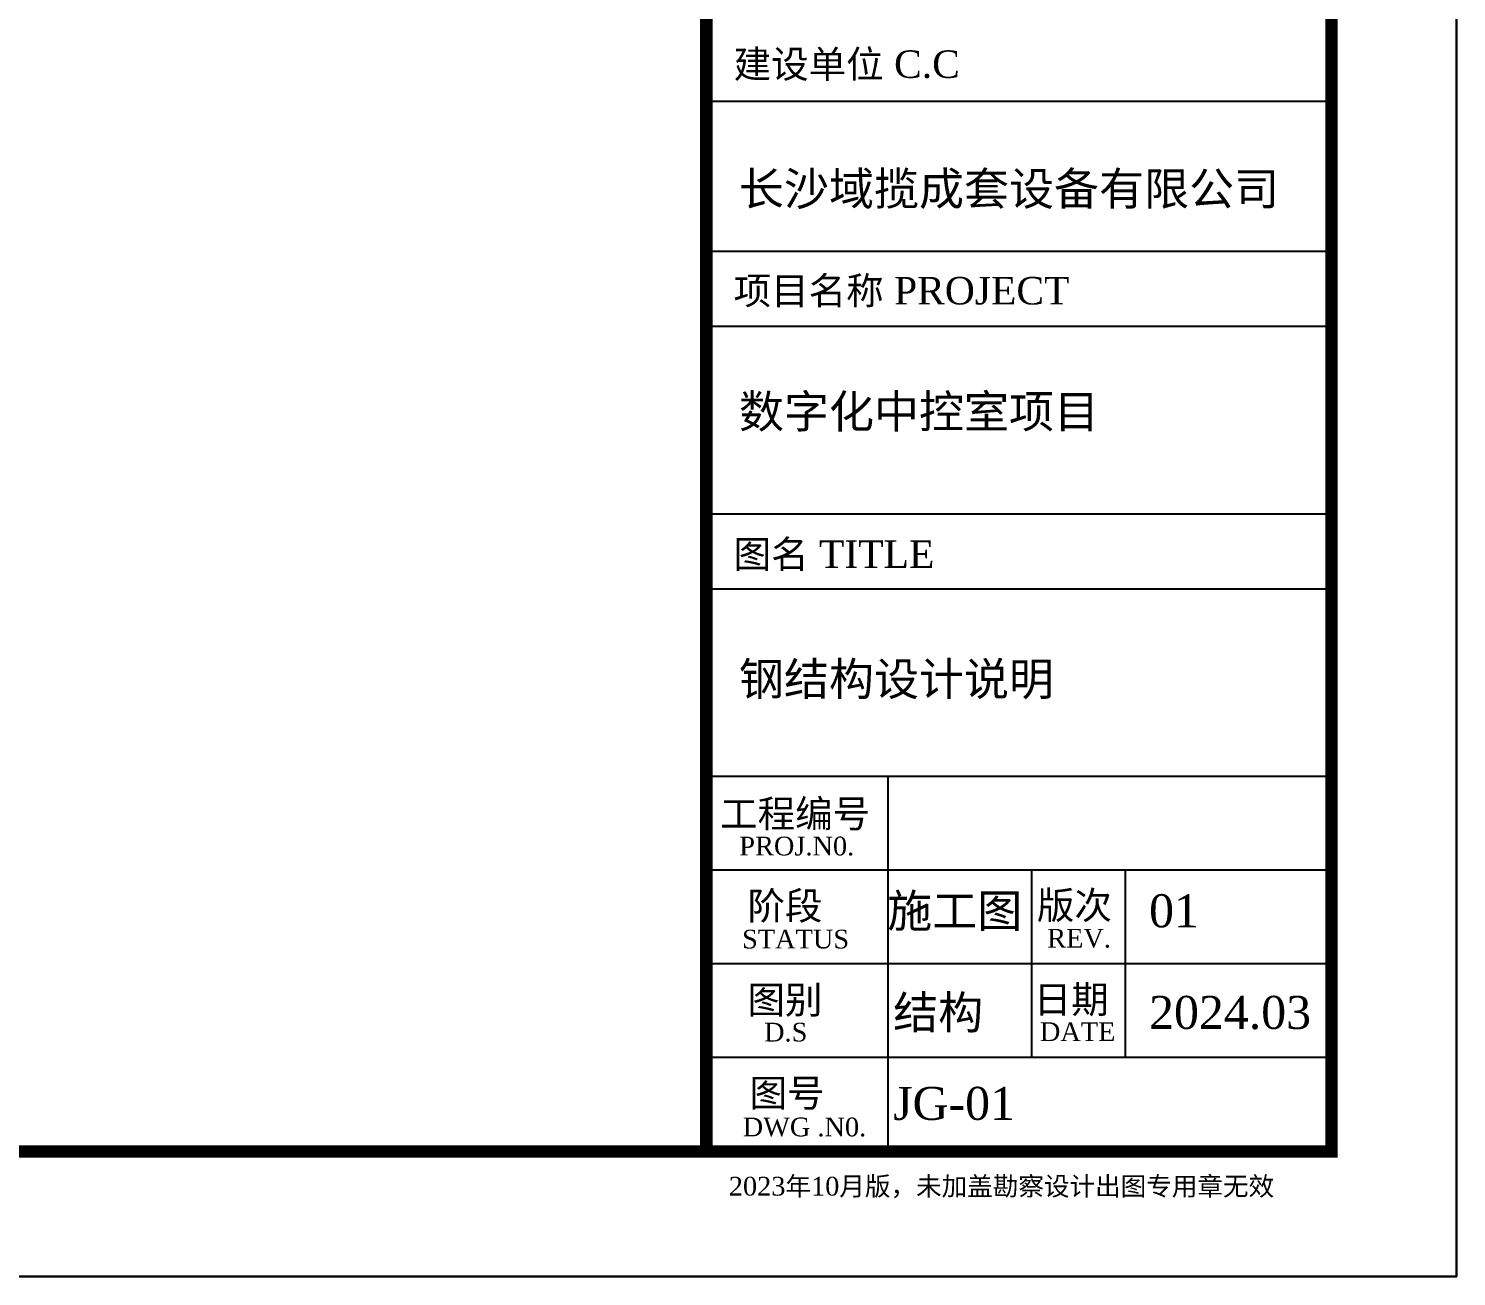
# Model space of a CAD drawing. Extents: x 498328 to 716449, y -893371 to -467753.
# Drawn here: x 599578 to 611001, y -610514 to -600532 of the extents above; entities that cross this region are included whole.
import ezdxf

# ---------------------------------------------------------------- set-up
doc = ezdxf.new("R2010")
doc.units = 0
doc.header["$LTSCALE"] = 1000
for name, color, linetype in [('PUB_TITLE', 4, 'CONTINUOUS'), ('TK-PUBLIC', 7, 'CONTINUOUS'), ('通用-图框C-SHET', 141, 'CONTINUOUS')]:
    doc.layers.add(name, color=color, linetype=linetype)
doc.layers.add('yichutu', color=7, linetype='CONTINUOUS', true_color=0xffffff, plot=False)
doc.styles.add('标识1', font='times.ttf')

# ---------------------------------------------------------------- blocks, each defined once
blk = doc.blocks.new('yct-841-594-84100-59400-100-1000.0')
at = {"layer": 'yichutu', "color": 7, "true_color": 0xffffff}
blk.add_lwpolyline([(0, 0), (0, 59400), (84100, 59400), (84100, 0)], close=True, dxfattribs=at)

msp = doc.modelspace()

# ---------------------------------------------------------------- linework, layer by layer
at = {"layer": 'PUB_TITLE'}
msp.add_lwpolyline([(526900.9, -610513.7), (611000.9, -610513.7), (611000.9, -551113.7), (526900.9, -551113.7)], close=True, dxfattribs=at)
msp.add_lwpolyline([(526900.9, -610513.7), (611000.9, -610513.7), (611000.9, -551113.7), (526900.9, -551113.7)], close=True, dxfattribs=at)
at = {"layer": 'PUB_TITLE', "const_width": 100}
msp.add_lwpolyline([(529400.9, -609513.7), (610000.9, -609513.7), (610000.9, -552113.7), (529400.9, -552113.7)], close=True, dxfattribs=at)
msp.add_lwpolyline([(529400.9, -609513.7), (610000.9, -609513.7), (610000.9, -552113.7), (529400.9, -552113.7)], close=True, dxfattribs=at)
at = {"layer": '通用-图框C-SHET'}
for p, q in [((605000.9, -602313.7), (610000.9, -602313.7)), ((605000.9, -604413.7), (610000.9, -604413.7)), ((610000.9, -606513.7), (605000.9, -606513.7)), ((606450.9, -606513.7), (606450.9, -609513.7)), ((610000.9, -607263.7), (605000.9, -607263.7)), ((607600.9, -607263.7), (607600.9, -608763.7)), ((608350.9, -607263.7), (608350.9, -608763.7)), ((610000.9, -608013.7), (605000.9, -608013.7)), ((610000.9, -608763.7), (605000.9, -608763.7)), ((610000.9, -609513.7), (605000.9, -609513.7))]:
    msp.add_line(p, q, dxfattribs=at)
at = {"layer": '通用-图框C-SHET', "const_width": 100}
msp.add_lwpolyline([(605000.9, -609513.7), (605000.9, -583563.7)], dxfattribs=at)
at = {"layer": '通用-图框C-SHET'}
for points in [[(605000.9, -601113.7), (610000.9, -601113.7)], [(605000.9, -602913.7), (610000.9, -602913.7)], [(605000.9, -605013.7), (610000.9, -605013.7)]]:
    msp.add_lwpolyline(points, dxfattribs=at)

# ---------------------------------------------------------------- block references
at = {"layer": 'yichutu'}
msp.add_blockref('yct-841-594-84100-59400-100-1000.0', (526900.9, -610513.7), dxfattribs=at)

# ---------------------------------------------------------------- texts
at = {"layer": 'TK-PUBLIC', "style": '标识1'}
for s, height, p in [('建设单位 C.C', 220, (605218.5, -600927)), ('项目名称 PROJECT', 220, (605218.5, -602739)), ('图名 TITLE', 220, (605218.5, -604846.5)), ('工程编号', 220, (605110.7, -606922.5)), ('PROJ.N0.', 150, (605264, -607146.1)), ('阶段', 220, (605329.1, -607659.4)), ('版次', 220, (607644.8, -607654.5)), ('STATUS', 150, (605286.4, -607890.3)), ('REV.', 150, (607727.2, -607883.5)), ('图别', 220, (605329.1, -608411.5)), ('日期', 220, (607619.9, -608407.7)), ('D.S', 150, (605462.1, -608634.4)), ('DATE', 150, (607668.8, -608631.2)), ('图号', 220, (605346.5, -609156.5)), ('DWG .N0.', 150, (605291.1, -609393.2)), ('2023年10月版，未加盖勘察设计出图专用章无效', 150, (605180, -609866.8))]:
    msp.add_text(s, height=height, dxfattribs=at).set_placement(p)
at = {"layer": 'TK-PUBLIC', "color": 1, "style": '标识1'}
for s, p in [('长沙域揽成套设备有限公司', (605261.1, -601945.2)), ('数字化中控室项目', (605261.1, -603727.1)), ('钢结构设计说明', (605261.1, -605866.4)), ('施工图', (606447.1, -607721.1)), ('01', (608542.2, -607721.1)), ('结构', (606494.8, -608534)), ('2024.03', (608542.2, -608534)), ('JG-01', (606494.8, -609261.5))]:
    msp.add_text(s, height=264, dxfattribs=at).set_placement(p)

doc.saveas('drawing.dxf')
